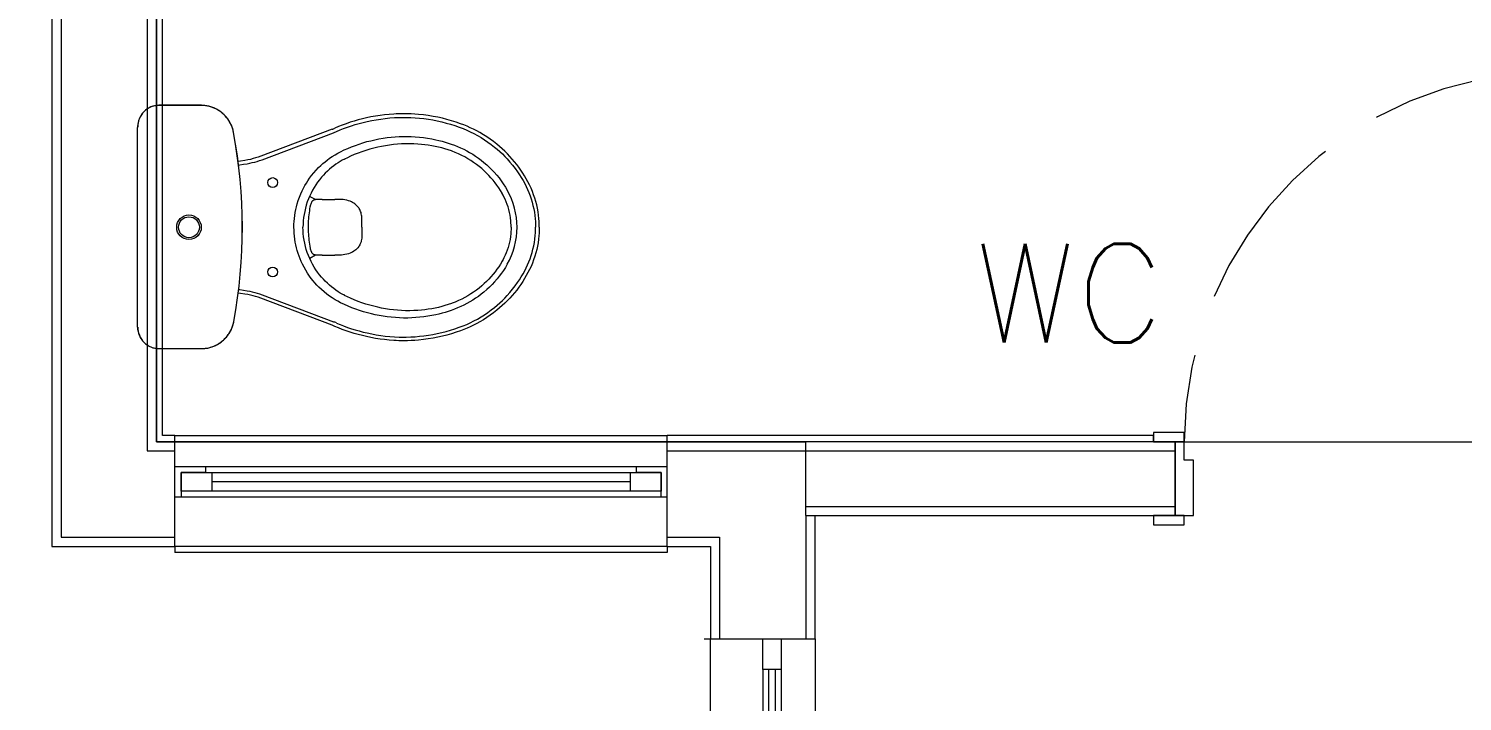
# Model space of a CAD drawing. Header units: millimetres. Extents: x 188.6 to 263.2, y 40.1 to 120.1.
# Drawn here: x 206.436 to 208.765, y 43.16 to 44.252 of the extents above; entities that cross this region are included whole.
import ezdxf

# ---------------------------------------------------------------- set-up
doc = ezdxf.new("R2010")
doc.units = ezdxf.units.MM
doc.set_wipeout_variables(frame=1)
for name, pattern in [('HIDDEN', [0.375, 0.25, -0.125]), ('Linha Tracejada 3_1', [400, 300, -100]), ('Wipeout_Contour', [1000, 0, -1000])]:
    doc.linetypes.add(name, pattern=pattern)
for name, color, linetype in [('ARQ', 8, 'Continuous'), ('ARQ-BASE', 8, 'Continuous'), ('Janelas ARCHICAD', 7, 'Continuous'), ('Portas ARCHICAD', 7, 'Continuous')]:
    doc.layers.add(name, color=color, linetype=linetype)
doc.styles.add('60-75', font='romans.shx', dxfattribs={"height": 0.12})

# ---------------------------------------------------------------- blocks, each defined once
blk = doc.blocks.new('Vão de Janela Simples_5')
at = {"layer": 'Janelas ARCHICAD', "color": 8, "linetype": 'Continuous', "lineweight": 0}
for p, q in [((-400, 0), (-400, 10)), ((-400, 10), (400, 10)), ((-400, 0), (400, 0)), ((400, 0), (400, 10))]:
    blk.add_line(p, q, dxfattribs=at)
blk = doc.blocks.new('Vão de Porta Simples_7')
at = {"layer": 'Portas ARCHICAD', "color": 8, "linetype": 'Continuous', "lineweight": 0}
blk.add_line((-900, 10), (-900, 0), dxfattribs=at)
blk = doc.blocks.new('Porta de Correr 21_5')
at = {"color": 254, "linetype": 'Wipeout_Contour', "lineweight": 0, "ltscale": 10976.212796}
blk.add_wipeout([(900, 50), (-900, 50), (-900, -35), (-850, -35), (-25, -35), (25, -35), (25, -65), (-25, -65), (-850, -65), (-900, -65), (-900, -120), (900, -120), (900, -30), (850, -30), (25, -30), (-25, -30), (-25, 0), (25, 0), (850, 0), (900, 0)], dxfattribs=at).dxf.layer = 'Portas ARCHICAD'
at = {"layer": 'Portas ARCHICAD', "color": 8, "linetype": 'Continuous', "lineweight": 0}
for p, q in [((900, 50), (-900, 50)), ((-900, 50), (-900, 35)), ((900, 35), (900, 50)), ((-900, 35), (-900, -105)), ((900, -105), (900, 35)), ((900, -30), (900, 0)), ((-900, -35), (-900, -65)), ((-900, -105), (-900, -120)), ((900, -120), (900, -105)), ((-900, -120), (900, -120))]:
    blk.add_line(p, q, dxfattribs=at)
at = {"color": 254, "linetype": 'Wipeout_Contour', "lineweight": 0, "ltscale": 1752.213372}
blk.add_wipeout([(25, 0), (25, -10), (850, -10), (850, 0)], dxfattribs=at).dxf.layer = 'Portas ARCHICAD'
at = {"color": 254, "linetype": 'Wipeout_Contour', "lineweight": 0, "ltscale": 1795.560345}
blk.add_wipeout([(-850, -35), (-850, -45), (-25, -45), (-25, -35)], dxfattribs=at).dxf.layer = 'Portas ARCHICAD'
at = {"layer": 'Portas ARCHICAD', "color": 8, "linetype": 'Continuous', "lineweight": 0}
blk.add_line((-25, 0), (-25, -30), dxfattribs=at)
at = {"color": 254, "linetype": 'Wipeout_Contour', "lineweight": 0, "ltscale": 1772.575676}
blk.add_wipeout([(25, -30), (850, -30), (850, -20), (25, -20)], dxfattribs=at).dxf.layer = 'Portas ARCHICAD'
at = {"color": 254, "linetype": 'Wipeout_Contour', "lineweight": 0, "ltscale": 1833.440941}
blk.add_wipeout([(-850, -65), (-25, -65), (-25, -55), (-850, -55)], dxfattribs=at).dxf.layer = 'Portas ARCHICAD'
at = {"layer": 'Portas ARCHICAD', "color": 8, "linetype": 'Continuous', "lineweight": 0}
blk.add_line((25, -65), (25, -35), dxfattribs=at)
at = {"color": 254, "linetype": 'Wipeout_Contour', "lineweight": 0, "ltscale": 1759.799264}
blk.add_wipeout([(25, -10), (25, -20), (850, -20), (850, -10)], dxfattribs=at).dxf.layer = 'Portas ARCHICAD'
at = {"color": 254, "linetype": 'Wipeout_Contour', "lineweight": 0, "ltscale": 1813.995774}
blk.add_wipeout([(-850, -45), (-850, -55), (-25, -55), (-25, -45)], dxfattribs=at).dxf.layer = 'Portas ARCHICAD'
at = {"layer": 'Portas ARCHICAD', "color": 8, "linetype": 'Continuous', "lineweight": 0}
for p, q in [((25, 0), (-25, 0)), ((25, 0), (850, 0)), ((25, -30), (25, 0)), ((850, 0), (850, -30)), ((900, 0), (850, 0)), ((850, -10), (25, -10)), ((25, -20), (850, -20)), ((-850, -35), (-900, -35)), ((-850, -35), (-25, -35)), ((-850, -65), (-850, -35)), ((-25, -45), (-850, -45)), ((-637.5, -34.9), (-298.1, -34.9)), ((-237.5, -34.9), (-298.1, -34.9)), ((-25, -30), (25, -30)), ((-25, -35), (-25, -65)), ((25, -35), (-25, -35)), ((25, -30), (850, -30)), ((850, -30), (900, -30)), ((-900, -65), (-850, -65)), ((-850, -55), (-25, -55)), ((-850, -65), (-25, -65)), ((-637.5, -65.1), (-298.1, -65.1)), ((-237.5, -65.1), (-298.1, -65.1)), ((-25, -65), (25, -65))]:
    blk.add_line(p, q, dxfattribs=at)
blk = doc.blocks.new('Janela 21_3')
at = {"layer": 'Janelas ARCHICAD', "color": 8, "linetype": 'Continuous', "lineweight": 0}
for p, q in [((-400, 80), (400, 80)), ((-400, 80), (-400, 65)), ((400, 80), (400, 65)), ((-400, 65), (-400, 0)), ((400, 65), (400, 0)), ((-400, 0), (-390, 0)), ((-400, 0), (-400, -50)), ((-400, 0), (-400, -50)), ((-390, 0), (-390, -40)), ((-390, 0), (390, 0)), ((390, -40), (390, 0)), ((390, 0), (400, 0)), ((400, 0), (400, -50)), ((400, 0), (400, -50)), ((-390, -10), (-340, -10)), ((-390, -40), (-390, -10)), ((-340, -10), (340, -10)), ((-340, -10), (-340, -40)), ((-340, -10), (340, -10)), ((340, -40), (340, -10)), ((340, -10), (390, -10)), ((390, -10), (390, -40)), ((-390, -40), (-350, -40)), ((-340, -40), (-390, -40)), ((-350, -40), (-350, -50)), ((-340, -25), (340, -25)), ((340, -40), (-340, -40)), ((390, -40), (340, -40)), ((350, -50), (350, -40)), ((350, -40), (390, -40)), ((-350, -50), (-400, -50)), ((-400, -50), (-400, -75)), ((350, -50), (-350, -50)), ((400, -50), (350, -50)), ((400, -50), (400, -75)), ((-400, -75), (-400, -90)), ((-400, -90), (400, -90)), ((400, -75), (400, -90))]:
    blk.add_line(p, q, dxfattribs=at)
blk = doc.blocks.new('Vão de Porta Simples_20')
at = {"layer": 'Portas ARCHICAD', "color": 7, "linetype": 'Continuous', "lineweight": 0}
for p, q in [((-350, 0), (-350, -10)), ((350, 0), (350, -10))]:
    blk.add_line(p, q, dxfattribs=at)
blk = doc.blocks.new('Porta 21_4')
at = {"layer": 'Portas ARCHICAD', "color": 8, "linetype": 'Continuous', "lineweight": 0}
for p, q in [((270, 0), (270, 600)), ((270, 600), (300, 600)), ((300, 600), (300, 0)), ((-300, 15), (-350, 15)), ((-350, 15), (-350, 0)), ((-350, 0), (-300, 0)), ((-315, 0), (-350, 0)), ((-315, 0), (-350, 0)), ((-315, 0), (315, 0)), ((-300, 0), (-315, 0)), ((-315, 0), (-315, -120)), ((-315, -15), (-315, 0)), ((-315, -15), (-315, 0)), ((-300, 0), (-300, 15)), ((-300, -30), (-300, 0)), ((300, 0), (270, 0)), ((350, 15), (300, 15)), ((300, 15), (300, 0)), ((300, 0), (350, 0)), ((315, 0), (300, 0)), ((300, 0), (300, -30)), ((315, -120), (315, 0)), ((315, -15), (315, 0)), ((315, -15), (315, 0)), ((315, 0), (350, 0)), ((315, 0), (350, 0)), ((350, 0), (350, 15)), ((-315, -105), (-315, -15)), ((-315, -105), (-315, -15)), ((315, -105), (315, -15)), ((315, -105), (315, -15)), ((-285, -30), (-300, -30)), ((-285, -120), (-285, -30)), ((300, -30), (285, -30)), ((285, -30), (285, -120)), ((-315, -120), (-315, -105)), ((-315, -120), (-315, -105)), ((315, -120), (315, -105)), ((315, -120), (315, -105)), ((-300, -120), (-350, -120)), ((-350, -120), (-350, -135)), ((-315, -120), (-350, -120)), ((-315, -120), (-350, -120)), ((-350, -135), (-300, -135)), ((-315, -120), (-285, -120)), ((-300, -135), (-300, -120)), ((285, -120), (315, -120)), ((350, -120), (300, -120)), ((300, -120), (300, -135)), ((300, -135), (350, -135)), ((315, -120), (350, -120)), ((315, -120), (350, -120)), ((350, -135), (350, -120))]:
    blk.add_line(p, q, dxfattribs=at)
at = {"layer": 'Portas ARCHICAD', "color": 8, "linetype": 'Linha Tracejada 3_1', "lineweight": 0}
blk.add_arc((300, 0), 600, 90, 180, dxfattribs=at)
blk = doc.blocks.new('arq-3pav')
at = {"layer": 'ARQ', "color": 8, "linetype": 'Continuous', "lineweight": 0}
for p, q in [((1.7077, 3.8711), (1.7077, 3.8712)), ((1.6046, 3.5109), (1.6046, 3.835)), ((1.6049, 3.8363), (1.6049, 3.8363)), ((1.7606, 3.8271), (1.7606, 3.8272)), ((1.9208, 3.8323), (1.8048, 3.7884)), ((1.8069, 3.7828), (1.9229, 3.8267)), ((2.116, 3.7966), (2.1157, 3.7967)), ((1.941, 3.7838), (1.9407, 3.7837)), ((1.9408, 3.7835), (1.9412, 3.7836)), ((2.1157, 3.7965), (2.116, 3.7964)), ((2.1967, 3.7284), (2.1969, 3.728)), ((2.197, 3.7281), (2.1968, 3.7285)), ((1.8938, 3.7184), (1.8841, 3.7229)), ((1.9012, 3.7184), (1.8938, 3.7184)), ((1.9014, 3.7184), (1.9012, 3.7184)), ((1.9013, 3.7185), (1.9014, 3.7184)), ((1.9048, 3.7184), (1.9014, 3.7184)), ((1.9048, 3.7184), (1.9254, 3.7184)), ((1.9329, 3.7184), (1.9254, 3.7184)), ((1.9689, 3.6732), (1.9689, 3.6888)), ((1.8737, 3.6732), (1.8734, 3.6732)), ((1.9689, 3.6732), (1.9689, 3.6577)), ((2.2116, 3.6732), (2.2114, 3.6732)), ((2.2116, 3.6732), (2.2116, 3.6732)), ((1.8938, 3.628), (1.8844, 3.6227)), ((1.9012, 3.628), (1.8938, 3.628)), ((1.9014, 3.628), (1.9012, 3.628)), ((1.9013, 3.628), (1.9014, 3.628)), ((1.9048, 3.628), (1.9014, 3.628)), ((1.9048, 3.628), (1.9254, 3.628)), ((1.9329, 3.628), (1.9254, 3.628)), ((2.1969, 3.6184), (2.1966, 3.618)), ((2.197, 3.6183), (2.1968, 3.6179)), ((1.9208, 3.5142), (1.8048, 3.558)), ((1.8069, 3.5636), (1.9229, 3.5198)), ((1.941, 3.5626), (1.9407, 3.5628)), ((1.9412, 3.5628), (1.9408, 3.563)), ((2.116, 3.55), (2.1157, 3.5499)), ((2.116, 3.5499), (2.1157, 3.5498)), ((1.7611, 3.5203), (1.7611, 3.5203)), ((1.6046, 3.5109), (1.6049, 3.5109)), ((1.6049, 3.511), (1.6049, 3.511)), ((1.9247, 3.5119), (1.9247, 3.5119)), ((1.7082, 3.4761), (1.7082, 3.4761)), ((1.6653, 3.2349), (1.6653, 3.2849)), ((2.4653, 3.2349), (2.4653, 3.2849))]:
    blk.add_line(p, q, dxfattribs=at)
at = {"layer": 'ARQ', "color": 8, "linetype": 'Continuous', "lineweight": 0, "flags": 128}
for points in [[(1.7606, 3.8272), (1.7606, 3.8274), (1.7602, 3.829), (1.7598, 3.8307), (1.7594, 3.8324), (1.7589, 3.834), (1.7583, 3.8356), (1.7577, 3.8372), (1.7571, 3.8388), (1.7564, 3.8404), (1.7556, 3.8419), (1.7548, 3.8434), (1.7539, 3.8449), (1.7531, 3.8464), (1.7521, 3.8478), (1.7511, 3.8492), (1.7501, 3.8505), (1.749, 3.8518), (1.7479, 3.8531), (1.7468, 3.8544), (1.7456, 3.8556), (1.7443, 3.8568), (1.7431, 3.8579), (1.7418, 3.859), (1.7404, 3.8601), (1.7391, 3.8611), (1.7377, 3.8621), (1.7362, 3.863), (1.7348, 3.8639), (1.7333, 3.8647), (1.7318, 3.8655), (1.7302, 3.8662), (1.7287, 3.8669), (1.7271, 3.8676), (1.7255, 3.8682), (1.7239, 3.8687), (1.7222, 3.8692), (1.7206, 3.8696), (1.7189, 3.87), (1.7172, 3.8703), (1.7155, 3.8706), (1.7139, 3.8708), (1.7122, 3.871), (1.7104, 3.8711), (1.7087, 3.8712), (1.7077, 3.8712)], [(1.7606, 3.8271), (1.76, 3.8301), (1.7592, 3.833), (1.7582, 3.8359), (1.7571, 3.8387), (1.7558, 3.8415), (1.7544, 3.8441), (1.7528, 3.8467), (1.7511, 3.8492), (1.7492, 3.8516), (1.7472, 3.8539), (1.7451, 3.856), (1.7429, 3.8581), (1.7405, 3.86), (1.7381, 3.8618), (1.7355, 3.8634), (1.7329, 3.8649), (1.7302, 3.8662), (1.7274, 3.8674), (1.7246, 3.8684), (1.7217, 3.8693), (1.7188, 3.87), (1.7158, 3.8705), (1.7128, 3.8709), (1.7098, 3.8711), (1.7077, 3.8711)], [(1.9766, 3.8507), (1.9699, 3.8491), (1.9633, 3.8474), (1.9567, 3.8456), (1.9502, 3.8436), (1.9437, 3.8414), (1.9372, 3.8391), (1.9313, 3.8367), (1.9254, 3.8342)], [(1.9278, 3.8287), (1.9336, 3.8312), (1.9394, 3.8335), (1.9456, 3.8358), (1.952, 3.8379), (1.9584, 3.8398), (1.9649, 3.8417), (1.9714, 3.8433), (1.9779, 3.8449)], [(2.0374, 3.8576), (2.0332, 3.8575), (2.0291, 3.8575), (2.0249, 3.8573), (2.0208, 3.8571), (2.0134, 3.8565), (2.006, 3.8558), (1.9986, 3.8548), (1.9912, 3.8537), (1.9839, 3.8523), (1.9766, 3.8507)], [(1.9779, 3.8449), (1.9852, 3.8465), (1.9925, 3.8478), (1.9998, 3.849), (2.0072, 3.8499), (2.0147, 3.8507), (2.0222, 3.8512), (2.0298, 3.8515), (2.0373, 3.8516)], [(2.0373, 3.8516), (2.0412, 3.8516), (2.0484, 3.8514), (2.0557, 3.851), (2.0629, 3.8504), (2.07, 3.8496), (2.0772, 3.8486), (2.0843, 3.8474), (2.0916, 3.8459), (2.0989, 3.8443), (2.1061, 3.8425), (2.1132, 3.8404), (2.1203, 3.8382), (2.1273, 3.8357), (2.1334, 3.8334), (2.1394, 3.8309), (2.1453, 3.8282), (2.1512, 3.8253), (2.1569, 3.8222), (2.1627, 3.8189), (2.1684, 3.8153), (2.1739, 3.8115), (2.1793, 3.8076), (2.1846, 3.8034), (2.1889, 3.7998), (2.1932, 3.7961), (2.1973, 3.7922), (2.2013, 3.7882), (2.2052, 3.7841), (2.2097, 3.779), (2.214, 3.7739), (2.2181, 3.7685), (2.2221, 3.763), (2.2252, 3.7585), (2.2281, 3.7538), (2.231, 3.7491), (2.2336, 3.7443), (2.2361, 3.7394), (2.2384, 3.7345), (2.2405, 3.7295), (2.2424, 3.7244), (2.2442, 3.7193), (2.2457, 3.7142), (2.2471, 3.7088), (2.2483, 3.7033), (2.2494, 3.6978), (2.2502, 3.6923), (2.2508, 3.6868), (2.2511, 3.6823), (2.2513, 3.6777), (2.2514, 3.6732)], [(2.2573, 3.6732), (2.2573, 3.6779), (2.257, 3.6826), (2.2567, 3.6873), (2.2561, 3.6929), (2.2553, 3.6984), (2.2543, 3.704), (2.2531, 3.7094), (2.2517, 3.7149), (2.25, 3.7204), (2.2482, 3.7259), (2.2461, 3.7314), (2.2439, 3.7367), (2.2415, 3.742), (2.2389, 3.7469), (2.2362, 3.7518), (2.2334, 3.7566), (2.2304, 3.7613), (2.2273, 3.7659), (2.224, 3.7706), (2.2206, 3.7751), (2.2171, 3.7795), (2.2134, 3.7839), (2.2096, 3.7881), (2.2056, 3.7923), (2.2014, 3.7965), (2.1972, 3.8004), (2.1928, 3.8043), (2.1883, 3.8081), (2.1831, 3.8122), (2.1777, 3.8162), (2.1721, 3.8199), (2.1665, 3.8235), (2.1607, 3.8269), (2.1556, 3.8297), (2.1505, 3.8323), (2.1453, 3.8348), (2.1401, 3.8371), (2.1347, 3.8393), (2.1294, 3.8413), (2.1221, 3.8439), (2.1148, 3.8462), (2.1073, 3.8483), (2.0999, 3.8502), (2.0924, 3.8519), (2.0848, 3.8533), (2.077, 3.8546), (2.0691, 3.8557), (2.0613, 3.8565), (2.0553, 3.857), (2.0493, 3.8573), (2.0433, 3.8575), (2.0374, 3.8576)], [(1.9346, 3.7958), (1.9405, 3.7987), (1.9464, 3.8013), (1.9524, 3.8038), (1.9585, 3.8062), (1.9646, 3.8083), (1.9708, 3.8103), (1.9773, 3.8122), (1.9838, 3.8138), (1.9903, 3.8153), (1.9969, 3.8167), (2.0035, 3.8178), (2.0101, 3.8187), (2.0166, 3.8195), (2.0231, 3.82), (2.0296, 3.8204), (2.0361, 3.8206), (2.0427, 3.8206), (2.0492, 3.8204), (2.0559, 3.8201), (2.0626, 3.8195), (2.0693, 3.8188), (2.0759, 3.8178), (2.0825, 3.8167), (2.0891, 3.8153), (2.0942, 3.8141), (2.0993, 3.8128), (2.1044, 3.8114), (2.1094, 3.8099), (2.1144, 3.8082), (2.1194, 3.8064)], [(2.1157, 3.7967), (2.1146, 3.7971), (2.1094, 3.7988), (2.1041, 3.8005), (2.0988, 3.802), (2.0934, 3.8033), (2.0881, 3.8045), (2.0825, 3.8056), (2.077, 3.8065), (2.0714, 3.8072), (2.0658, 3.8078), (2.0601, 3.8083), (2.0535, 3.8086), (2.0468, 3.8088), (2.0401, 3.8087), (2.0334, 3.8085), (2.0268, 3.808), (2.0203, 3.8074), (2.0139, 3.8066), (2.0075, 3.8056), (2.0011, 3.8045), (1.9948, 3.8031), (1.9885, 3.8016), (1.982, 3.7999), (1.9756, 3.798), (1.9693, 3.7959), (1.963, 3.7936), (1.9568, 3.7911), (1.9507, 3.7885), (1.9458, 3.7862), (1.941, 3.7838)], [(2.1157, 3.7967), (2.1157, 3.7965), (2.1157, 3.7965)], [(2.1194, 3.8064), (2.1245, 3.8044), (2.1295, 3.8022), (2.1345, 3.7999), (2.1394, 3.7974), (2.1442, 3.7947), (2.1491, 3.7918), (2.1539, 3.7887), (2.1585, 3.7854), (2.1631, 3.782), (2.1675, 3.7785), (2.1719, 3.7747), (2.1761, 3.7707), (2.1803, 3.7666), (2.1842, 3.7624), (2.1881, 3.758), (2.1919, 3.7533), (2.1955, 3.7485), (2.1989, 3.7436), (2.2022, 3.7385), (2.2052, 3.7334)], [(1.8048, 3.7884), (1.8007, 3.787), (1.7965, 3.7857), (1.7923, 3.7846), (1.788, 3.7835), (1.7836, 3.7826), (1.7792, 3.7818), (1.772, 3.7807), (1.768, 3.78)], [(1.7687, 3.7741), (1.7707, 3.7744), (1.7768, 3.7754), (1.7829, 3.7764), (1.7869, 3.7772), (1.791, 3.7781), (1.795, 3.7791), (1.799, 3.7802), (1.803, 3.7814), (1.8069, 3.7828)], [(1.8588, 3.6732), (1.8588, 3.678), (1.8591, 3.6827), (1.8595, 3.6875), (1.8601, 3.6922), (1.8608, 3.697), (1.8618, 3.7018), (1.8629, 3.7065), (1.8641, 3.7112), (1.8658, 3.7166), (1.8677, 3.722), (1.8699, 3.7273), (1.8722, 3.7325), (1.8743, 3.7367), (1.8766, 3.7408), (1.879, 3.7448), (1.8815, 3.7488), (1.8841, 3.7527), (1.8875, 3.7572), (1.8911, 3.7617), (1.8949, 3.7659), (1.8988, 3.7701), (1.9022, 3.7733), (1.9057, 3.7765), (1.9093, 3.7795), (1.9129, 3.7824), (1.9167, 3.7852), (1.921, 3.7881), (1.9255, 3.7908), (1.93, 3.7934), (1.9346, 3.7958)], [(1.9407, 3.7837), (1.9373, 3.7819), (1.934, 3.78), (1.9308, 3.778), (1.927, 3.7755), (1.9234, 3.7729), (1.9198, 3.7702), (1.9164, 3.7673), (1.913, 3.7642), (1.9097, 3.761), (1.9065, 3.7577), (1.9034, 3.7543), (1.9002, 3.7504), (1.8971, 3.7463), (1.8942, 3.7421), (1.8915, 3.7379), (1.8889, 3.7334), (1.8865, 3.7288), (1.8843, 3.7241), (1.8823, 3.7194), (1.8804, 3.7144), (1.8788, 3.7093), (1.8774, 3.7042), (1.8762, 3.699), (1.8752, 3.6939), (1.8744, 3.6888), (1.8739, 3.6836), (1.8736, 3.6784), (1.8734, 3.6732)], [(1.9408, 3.7835), (1.9408, 3.7835), (1.9407, 3.7836), (1.9407, 3.7837)], [(1.941, 3.7838), (1.9411, 3.7837), (1.9411, 3.7837), (1.9411, 3.7836)], [(2.1968, 3.7285), (2.1941, 3.7329), (2.1914, 3.7372), (2.1884, 3.7415), (2.1854, 3.7456), (2.1822, 3.7496), (2.1788, 3.7536), (2.1752, 3.7575), (2.1716, 3.7612), (2.1678, 3.7649), (2.1638, 3.7684), (2.1596, 3.7719), (2.1552, 3.7753), (2.1507, 3.7785), (2.1462, 3.7816), (2.1415, 3.7845), (2.1365, 3.7873), (2.1314, 3.7899), (2.1262, 3.7924), (2.1209, 3.7946), (2.116, 3.7966)], [(2.116, 3.7966), (2.116, 3.7965), (2.116, 3.7964), (2.116, 3.7964)], [(2.1968, 3.7285), (2.1967, 3.7285), (2.1967, 3.7285), (2.1966, 3.7285)], [(2.197, 3.7281), (2.1969, 3.728)], [(2.2116, 3.6732), (2.2115, 3.6767), (2.2113, 3.6803), (2.2111, 3.6838), (2.2105, 3.6884), (2.2098, 3.6929), (2.2089, 3.6974), (2.2078, 3.7019), (2.2066, 3.7062), (2.2052, 3.7104), (2.2036, 3.7146), (2.2018, 3.7187), (2.1999, 3.7227), (2.1985, 3.7254), (2.197, 3.7281)], [(1.8823, 3.6732), (1.8823, 3.6745), (1.8824, 3.6775), (1.8825, 3.6807), (1.8826, 3.6838), (1.8829, 3.687), (1.8831, 3.6901), (1.8835, 3.6933), (1.8838, 3.6965), (1.8843, 3.6998), (1.8848, 3.703), (1.8853, 3.7063), (1.8856, 3.7079)], [(1.8856, 3.7079), (1.8857, 3.7083), (1.8858, 3.709), (1.886, 3.7097), (1.8862, 3.7104), (1.8865, 3.7111), (1.8867, 3.7118), (1.887, 3.7125), (1.8873, 3.7131), (1.8876, 3.7137), (1.8879, 3.7143), (1.8882, 3.7149), (1.8886, 3.7154), (1.8889, 3.7159)], [(1.8889, 3.7159), (1.889, 3.716), (1.8893, 3.7164), (1.8897, 3.7167), (1.8901, 3.717), (1.8906, 3.7173), (1.8911, 3.7176), (1.8917, 3.7178), (1.8924, 3.7181), (1.8931, 3.7183), (1.8938, 3.7184), (1.8938, 3.7184)], [(1.9013, 3.7185), (1.9012, 3.7184)], [(1.9639, 3.7048), (1.9626, 3.7065), (1.9611, 3.7082), (1.9595, 3.7096), (1.9578, 3.711), (1.956, 3.7123), (1.954, 3.7134), (1.9521, 3.7144), (1.9501, 3.7153), (1.9474, 3.7163), (1.9446, 3.7171), (1.9416, 3.7177), (1.9388, 3.7181), (1.9359, 3.7183), (1.9329, 3.7184)], [(1.9689, 3.6888), (1.9688, 3.691), (1.9686, 3.6931), (1.9682, 3.6952), (1.9677, 3.6972), (1.9671, 3.6988), (1.9664, 3.7004), (1.9657, 3.7019), (1.9648, 3.7034), (1.9639, 3.7048)], [(1.9346, 3.5506), (1.93, 3.553), (1.9255, 3.5556), (1.921, 3.5584), (1.9167, 3.5613), (1.9121, 3.5647), (1.9077, 3.5682), (1.9034, 3.572), (1.8993, 3.5759), (1.896, 3.5793), (1.8929, 3.5827), (1.8898, 3.5863), (1.8869, 3.59), (1.8841, 3.5938), (1.8809, 3.5985), (1.8779, 3.6033), (1.8751, 3.6083), (1.8725, 3.6134), (1.8706, 3.6176), (1.8687, 3.6219), (1.867, 3.6263), (1.8655, 3.6307), (1.8641, 3.6352), (1.8629, 3.6398), (1.8618, 3.6445), (1.8609, 3.6491), (1.8601, 3.6538), (1.8595, 3.6587), (1.8591, 3.6635), (1.8589, 3.6684), (1.8588, 3.6732)], [(1.9407, 3.5628), (1.9373, 3.5646), (1.934, 3.5664), (1.9308, 3.5684), (1.927, 3.5709), (1.9234, 3.5735), (1.9198, 3.5763), (1.9164, 3.5792), (1.913, 3.5822), (1.9097, 3.5854), (1.9065, 3.5887), (1.9034, 3.5921), (1.9002, 3.5961), (1.8971, 3.6001), (1.8942, 3.6043), (1.8915, 3.6086), (1.8889, 3.6131), (1.8865, 3.6176), (1.8843, 3.6223), (1.8823, 3.6271), (1.8804, 3.632), (1.8788, 3.6371), (1.8774, 3.6422), (1.8762, 3.6474), (1.8752, 3.6525), (1.8744, 3.6576), (1.8739, 3.6628), (1.8736, 3.668), (1.8734, 3.6732)], [(1.8856, 3.6385), (1.8855, 3.6389), (1.8849, 3.6423), (1.8844, 3.6456), (1.884, 3.6488), (1.8836, 3.6521), (1.8832, 3.6554), (1.8829, 3.6586), (1.8827, 3.6618), (1.8825, 3.665), (1.8824, 3.6681), (1.8823, 3.6712), (1.8823, 3.6732)], [(1.9689, 3.6577), (1.9688, 3.6555), (1.9686, 3.6533), (1.9682, 3.6513), (1.9677, 3.6493), (1.9671, 3.6476), (1.9664, 3.6461), (1.9657, 3.6445), (1.9648, 3.6431), (1.9639, 3.6417)], [(2.0373, 3.4948), (2.0412, 3.4949), (2.0484, 3.4951), (2.0557, 3.4955), (2.0629, 3.4961), (2.07, 3.4969), (2.0772, 3.4979), (2.0843, 3.4991), (2.0916, 3.5005), (2.0989, 3.5021), (2.1061, 3.504), (2.1132, 3.506), (2.1203, 3.5082), (2.1273, 3.5107), (2.1334, 3.513), (2.1394, 3.5155), (2.1453, 3.5182), (2.1512, 3.5211), (2.1569, 3.5242), (2.1627, 3.5276), (2.1684, 3.5311), (2.1739, 3.5349), (2.1793, 3.5389), (2.1846, 3.543), (2.1889, 3.5466), (2.1932, 3.5504), (2.1973, 3.5543), (2.2013, 3.5583), (2.2052, 3.5624), (2.2097, 3.5674), (2.214, 3.5726), (2.2181, 3.5779), (2.2221, 3.5834), (2.2252, 3.588), (2.2281, 3.5926), (2.231, 3.5973), (2.2336, 3.6022), (2.2361, 3.6071), (2.2384, 3.612), (2.2405, 3.6169), (2.2424, 3.622), (2.2442, 3.6271), (2.2457, 3.6323), (2.2471, 3.6377), (2.2483, 3.6431), (2.2494, 3.6486), (2.2502, 3.6541), (2.2508, 3.6597), (2.2511, 3.6642), (2.2513, 3.6687), (2.2514, 3.6732)], [(2.2573, 3.6732), (2.2573, 3.6685), (2.257, 3.6638), (2.2567, 3.6591), (2.2561, 3.6536), (2.2553, 3.648), (2.2543, 3.6425), (2.2531, 3.637), (2.2517, 3.6316), (2.25, 3.626), (2.2482, 3.6205), (2.2461, 3.6151), (2.2439, 3.6097), (2.2415, 3.6045), (2.2389, 3.5995), (2.2362, 3.5946), (2.2334, 3.5898), (2.2304, 3.5851), (2.2273, 3.5805), (2.224, 3.5759), (2.2206, 3.5713), (2.2171, 3.5669), (2.2134, 3.5626), (2.2096, 3.5583), (2.2056, 3.5541), (2.2014, 3.55), (2.1972, 3.546), (2.1928, 3.5421), (2.1883, 3.5384), (2.1831, 3.5342), (2.1777, 3.5303), (2.1721, 3.5265), (2.1665, 3.5229), (2.1607, 3.5195), (2.1556, 3.5167), (2.1505, 3.5141), (2.1453, 3.5117), (2.1401, 3.5093), (2.1347, 3.5071), (2.1294, 3.5051), (2.1221, 3.5026), (2.1148, 3.5002), (2.1073, 3.4981), (2.0999, 3.4962), (2.0924, 3.4946), (2.0848, 3.4931), (2.077, 3.4918), (2.0691, 3.4908), (2.0613, 3.4899), (2.0553, 3.4895), (2.0493, 3.4892), (2.0433, 3.489), (2.0374, 3.4889)], [(2.2116, 3.6732), (2.2115, 3.6697), (2.2113, 3.6662), (2.2111, 3.6627), (2.2105, 3.6581), (2.2098, 3.6535), (2.2089, 3.649), (2.2078, 3.6446), (2.2066, 3.6403), (2.2052, 3.6361), (2.2036, 3.6319), (2.2018, 3.6278), (2.1999, 3.6238), (2.1985, 3.621), (2.197, 3.6183)], [(1.8889, 3.6305), (1.8887, 3.6308), (1.8884, 3.6313), (1.888, 3.6319), (1.8877, 3.6325), (1.8874, 3.6331), (1.8871, 3.6338), (1.8868, 3.6345), (1.8865, 3.6351), (1.8863, 3.6358), (1.8861, 3.6366), (1.8859, 3.6373), (1.8857, 3.638), (1.8856, 3.6385)], [(1.9639, 3.6417), (1.9626, 3.6399), (1.9611, 3.6383), (1.9595, 3.6368), (1.9578, 3.6354), (1.956, 3.6342), (1.954, 3.633), (1.9521, 3.632), (1.9501, 3.6311), (1.9474, 3.6302), (1.9446, 3.6294), (1.9416, 3.6288), (1.9388, 3.6283), (1.9359, 3.6281), (1.9329, 3.628)], [(1.8938, 3.628), (1.8931, 3.6282), (1.8923, 3.6284), (1.8916, 3.6286), (1.891, 3.6289), (1.8905, 3.6292), (1.89, 3.6295), (1.8896, 3.6298), (1.8892, 3.6302), (1.8889, 3.6305), (1.8889, 3.6305)], [(1.9013, 3.628), (1.9012, 3.628)], [(2.1968, 3.6179), (2.1941, 3.6135), (2.1914, 3.6092), (2.1884, 3.605), (2.1854, 3.6009), (2.1822, 3.5969), (2.1788, 3.5929), (2.1752, 3.589), (2.1716, 3.5852), (2.1678, 3.5816), (2.1638, 3.5781), (2.1596, 3.5745), (2.1552, 3.5711), (2.1507, 3.5679), (2.1462, 3.5649), (2.1415, 3.562), (2.1365, 3.5591), (2.1314, 3.5565), (2.1262, 3.554), (2.1209, 3.5518), (2.116, 3.5499)], [(2.2052, 3.613), (2.2023, 3.6081), (2.1991, 3.6032), (2.1958, 3.5984), (2.1923, 3.5937), (2.1887, 3.5892), (2.1848, 3.5846), (2.1807, 3.5802), (2.1764, 3.576), (2.172, 3.5719), (2.1675, 3.568), (2.163, 3.5644), (2.1585, 3.561), (2.1539, 3.5578), (2.1493, 3.5548), (2.1446, 3.552), (2.1398, 3.5493), (2.1348, 3.5467), (2.1297, 3.5443), (2.1246, 3.5421), (2.1194, 3.54)], [(2.1968, 3.6179), (2.1967, 3.6179), (2.1967, 3.618), (2.1966, 3.618)], [(2.197, 3.6183), (2.1969, 3.6184)], [(1.8048, 3.558), (1.8007, 3.5595), (1.7965, 3.5608), (1.7923, 3.5619), (1.788, 3.5629), (1.7836, 3.5638), (1.7792, 3.5646), (1.772, 3.5658), (1.7682, 3.5664)], [(1.7689, 3.5723), (1.7707, 3.572), (1.7768, 3.5711), (1.7829, 3.57), (1.7869, 3.5692), (1.791, 3.5683), (1.795, 3.5673), (1.799, 3.5662), (1.803, 3.565), (1.8069, 3.5636)], [(2.1194, 3.54), (2.1144, 3.5382), (2.1094, 3.5366), (2.1044, 3.535), (2.0994, 3.5336), (2.0943, 3.5323), (2.0891, 3.5311), (2.0827, 3.5298), (2.0763, 3.5287), (2.0698, 3.5278), (2.0634, 3.527), (2.0569, 3.5264), (2.0503, 3.5261), (2.0436, 3.5258), (2.0369, 3.5258), (2.0302, 3.526), (2.0235, 3.5264), (2.0168, 3.527), (2.0101, 3.5277), (2.0037, 3.5286), (1.9972, 3.5297), (1.9908, 3.531), (1.9845, 3.5324), (1.9782, 3.534), (1.9719, 3.5358), (1.9655, 3.5378), (1.9592, 3.54), (1.9529, 3.5424), (1.9467, 3.545), (1.9406, 3.5477), (1.9346, 3.5506)], [(1.9408, 3.563), (1.9408, 3.563), (1.9408, 3.5629), (1.9407, 3.5629), (1.9407, 3.5628)], [(1.941, 3.5626), (1.9411, 3.5627), (1.9411, 3.5628), (1.9411, 3.5628)], [(2.1157, 3.5498), (2.1146, 3.5494), (2.1094, 3.5476), (2.1041, 3.546), (2.0988, 3.5445), (2.0934, 3.5431), (2.0881, 3.5419), (2.0825, 3.5409), (2.077, 3.54), (2.0714, 3.5392), (2.0658, 3.5386), (2.0601, 3.5382), (2.0535, 3.5378), (2.0468, 3.5377), (2.0401, 3.5377), (2.0334, 3.538), (2.0268, 3.5384), (2.0203, 3.539), (2.0139, 3.5398), (2.0075, 3.5408), (2.0011, 3.542), (1.9948, 3.5433), (1.9885, 3.5448), (1.982, 3.5465), (1.9756, 3.5484), (1.9693, 3.5505), (1.963, 3.5528), (1.9568, 3.5553), (1.9507, 3.5579), (1.9458, 3.5602), (1.941, 3.5626)], [(2.1157, 3.5498), (2.1157, 3.5499), (2.1157, 3.5499)], [(2.116, 3.5499), (2.116, 3.55), (2.116, 3.55), (2.116, 3.55)], [(1.7082, 3.4761), (1.7112, 3.4762), (1.7142, 3.4765), (1.7172, 3.4769), (1.7202, 3.4775), (1.7231, 3.4783), (1.726, 3.4792), (1.7288, 3.4803), (1.7316, 3.4815), (1.7343, 3.4829), (1.7369, 3.4844), (1.7394, 3.4861), (1.7418, 3.488), (1.7441, 3.4899), (1.7463, 3.492), (1.7484, 3.4942), (1.7503, 3.4965), (1.7521, 3.4989), (1.7538, 3.5014), (1.7553, 3.504), (1.7567, 3.5067), (1.7579, 3.5095), (1.759, 3.5123), (1.7599, 3.5152), (1.7606, 3.5181), (1.7611, 3.5203)], [(1.7082, 3.4761), (1.7084, 3.4761), (1.7101, 3.4762), (1.7118, 3.4763), (1.7135, 3.4764), (1.7152, 3.4766), (1.7169, 3.4768), (1.7186, 3.4771), (1.7202, 3.4775), (1.7219, 3.4779), (1.7235, 3.4784), (1.7252, 3.4789), (1.7268, 3.4795), (1.7284, 3.4801), (1.73, 3.4807), (1.7315, 3.4814), (1.733, 3.4822), (1.7345, 3.483), (1.736, 3.4839), (1.7375, 3.4848), (1.7389, 3.4857), (1.7403, 3.4867), (1.7416, 3.4878), (1.7429, 3.4888), (1.7442, 3.49), (1.7455, 3.4911), (1.7467, 3.4923), (1.7478, 3.4936), (1.749, 3.4948), (1.7501, 3.4961), (1.7511, 3.4975), (1.7521, 3.4989), (1.7531, 3.5003), (1.754, 3.5017), (1.7549, 3.5032), (1.7557, 3.5047), (1.7565, 3.5062), (1.7572, 3.5078), (1.7579, 3.5093), (1.7585, 3.5109), (1.7591, 3.5125), (1.7596, 3.5141), (1.7601, 3.5158), (1.7605, 3.5174), (1.7609, 3.5191), (1.7611, 3.5203)], [(1.9278, 3.5177), (1.9336, 3.5152), (1.9394, 3.5129), (1.9456, 3.5106), (1.952, 3.5085), (1.9584, 3.5066), (1.9649, 3.5048), (1.9714, 3.5031), (1.9779, 3.5015)], [(1.9766, 3.4957), (1.9699, 3.4973), (1.9633, 3.499), (1.9567, 3.5009), (1.9502, 3.5028), (1.9437, 3.505), (1.9372, 3.5073), (1.9313, 3.5097), (1.9254, 3.5122)], [(2.0374, 3.4889), (2.0332, 3.4889), (2.0291, 3.489), (2.0249, 3.4891), (2.0208, 3.4894), (2.0134, 3.4899), (2.006, 3.4907), (1.9986, 3.4916), (1.9912, 3.4928), (1.9839, 3.4941), (1.9766, 3.4957)], [(1.9779, 3.5015), (1.9852, 3.5), (1.9925, 3.4986), (1.9998, 3.4975), (2.0072, 3.4965), (2.0147, 3.4958), (2.0222, 3.4952), (2.0298, 3.4949), (2.0373, 3.4948)]]:
    blk.add_lwpolyline(points, dxfattribs=at)
at = {"layer": 'ARQ', "color": 8, "linetype": 'Continuous', "lineweight": 0}
for centre, radius in [((1.8242, 3.7458), 0.00801), ((1.6882, 3.6732), 0.02), ((1.6882, 3.6732), 0.017), ((1.8242, 3.6006), 0.00801)]:
    blk.add_circle(centre, radius, dxfattribs=at)
at = {"layer": 'ARQ', "color": 8, "linetype": 'HIDDEN', "lineweight": 0}
blk.add_arc((68.4531, 10.2148), 67.5565, 180.16516, 187.826918, dxfattribs=at)
at = {"layer": 'ARQ', "color": 8, "linetype": 'Continuous', "lineweight": 0}
for centre, radius, start, end in [((1.6297, 3.835), 0.0251, 168.2657, 180.0025), ((0.9255, 3.6724), 0.8494, 349.6825, 10.496), ((0.9255, 3.6724), 0.8493, 349.6825, 10.496), ((1.8913, 3.9087), 0.0819, 291.1155, 294.6051), ((1.8929, 3.906), 0.0848, 290.7201, 294.3482), ((2.0999, 3.6732), 0.1213, 359.9994, 29.7449), ((2.0999, 3.6732), 0.1213, 330.2551, 0.0007), ((1.8929, 3.4405), 0.0848, 65.6518, 69.2799), ((1.6297, 3.5109), 0.0252, 179.9985, 194.5028), ((1.6296, 3.5109), 0.025, 194.5132, 197.5567), ((1.8913, 3.4378), 0.0819, 65.3949, 68.8845)]:
    blk.add_arc(centre, radius, start, end, dxfattribs=at)
at = {"layer": 'ARQ', "color": 8, "linetype": 'Continuous', "lineweight": 0, "yscale": 0.001}
for name, p, xscale, rotation in [('Vão de Porta Simples_20', (3.6053, 3.3249), 0.001, 180.0000000000026), ('Vão de Janela Simples_5', (2.0653, 3.1549), 0.001, 180.0000000000024), ('Vão de Porta Simples_7', (2.5353, 2.1051), -0.001, 90.0000000116388)]:
    blk.add_blockref(name, p, dxfattribs=dict(at, xscale=xscale, rotation=rotation))
at = {"color": 8, "linetype": 'Wipeout_Contour', "lineweight": 0, "ltscale": 70660.437903}
blk.add_wipeout([(1.6353, 3.3249), (1.6203, 3.3099), (1.6653, 3.3099), (1.6653, 3.3249)], dxfattribs=at).dxf.layer = 'ARQ'
at = {"color": 8, "linetype": 'Wipeout_Contour', "lineweight": 0, "ltscale": 66799.540596}
blk.add_wipeout([(2.6903, 3.3099), (2.6903, 3.0051), (2.7053, 3.0051), (2.7053, 3.3249)], dxfattribs=at).dxf.layer = 'ARQ'
at = {"layer": 'ARQ', "color": 8, "linetype": 'Continuous', "lineweight": 0}
for p, q in [((1.6203, 3.3099), (1.6653, 3.3099)), ((1.6653, 3.3099), (1.6653, 3.3249)), ((1.6653, 3.2849), (1.6653, 3.3099)), ((2.6903, 3.3099), (2.6903, 3.0051))]:
    blk.add_line(p, q, dxfattribs=at)
at = {"layer": 'ARQ', "color": 8, "linetype": 'Continuous', "lineweight": 0, "flags": 128}
for points in [[(1.6653, 3.3249), (1.6353, 3.3249)], [(2.7053, 3.0051), (2.7053, 3.3249)]]:
    blk.add_lwpolyline(points, dxfattribs=at)
at = {"color": 8, "linetype": 'Wipeout_Contour', "lineweight": 0, "ltscale": 71126.440567}
blk.add_wipeout([(1.4803, 3.1699), (1.4653, 3.1549), (1.6653, 3.1549), (1.6653, 3.1699)], dxfattribs=at).dxf.layer = 'ARQ'
at = {"color": 8, "linetype": 'Wipeout_Contour', "lineweight": 0, "ltscale": 67481.135433}
blk.add_wipeout([(2.5353, 3.1549), (2.5353, 3.0051), (2.5503, 3.0051), (2.5503, 3.1699)], dxfattribs=at).dxf.layer = 'ARQ'
at = {"layer": 'ARQ', "color": 8, "linetype": 'Continuous', "lineweight": 0}
for p, q in [((1.6653, 3.1699), (1.6653, 3.2349)), ((1.4803, 3.1699), (1.6653, 3.1699)), ((1.6653, 3.1549), (1.6653, 3.1699)), ((2.5503, 3.1699), (2.5503, 3.0051))]:
    blk.add_line(p, q, dxfattribs=at)
at = {"layer": 'ARQ', "color": 8, "linetype": 'Continuous', "lineweight": 0, "flags": 128}
for points in [[(1.4653, 3.1549), (1.6653, 3.1549)], [(2.5353, 3.1549), (2.5353, 3.0051)]]:
    blk.add_lwpolyline(points, dxfattribs=at)
at = {"color": 8, "linetype": 'Wipeout_Contour', "lineweight": 0, "ltscale": 69827.811778}
blk.add_wipeout([(1.6203, 5.4999), (1.6203, 3.3099), (1.6353, 3.3249), (1.6353, 5.4849)], dxfattribs=at).dxf.layer = 'ARQ'
at = {"color": 8, "linetype": 'Wipeout_Contour', "lineweight": 0, "ltscale": 67063.421994}
blk.add_wipeout([(2.4653, 3.3249), (2.4653, 3.3099), (2.6903, 3.3099), (2.7053, 3.3249)], dxfattribs=at).dxf.layer = 'ARQ'
at = {"color": 8, "linetype": 'Wipeout_Contour', "lineweight": 0, "ltscale": 65619.213899}
blk.add_wipeout([(3.2903, 3.2199), (2.6903, 3.2199), (2.6903, 3.2049), (3.2903, 3.2049)], dxfattribs=at).dxf.layer = 'ARQ'
at = {"layer": 'ARQ', "color": 8, "linetype": 'Continuous', "lineweight": 0}
for p, q in [((1.6203, 5.4999), (1.6203, 3.3099)), ((1.6398, 3.8711), (1.6398, 3.8712)), ((1.7077, 3.8712), (1.6398, 3.8712)), ((1.7077, 3.8711), (1.6398, 3.8711)), ((1.6398, 3.4761), (1.7082, 3.4761)), ((1.6398, 3.4761), (1.6398, 3.4761)), ((1.6398, 3.4761), (1.7082, 3.4761)), ((2.4653, 3.3099), (2.4653, 3.3249)), ((2.4653, 3.3099), (2.6903, 3.3099)), ((2.4653, 3.2849), (2.4653, 3.3099)), ((3.2903, 3.2049), (3.2553, 3.2049))]:
    blk.add_line(p, q, dxfattribs=at)
at = {"layer": 'ARQ', "color": 8, "linetype": 'Continuous', "lineweight": 0, "flags": 128}
for points in [[(1.6353, 3.3249), (1.6353, 5.4849)], [(1.6353, 5.4425), (1.6353, 3.3249)], [(1.6453, 3.3349), (1.6453, 5.4325)], [(1.6398, 3.8712), (1.639, 3.8712), (1.6376, 3.8711), (1.6363, 3.871), (1.6349, 3.8708), (1.6335, 3.8706), (1.6322, 3.8703), (1.6308, 3.87), (1.6295, 3.8696), (1.6282, 3.8692), (1.6269, 3.8687), (1.6256, 3.8682), (1.6244, 3.8676), (1.6232, 3.867), (1.622, 3.8663), (1.6208, 3.8656), (1.6197, 3.8648), (1.6186, 3.864), (1.6175, 3.8632), (1.6165, 3.8623), (1.6155, 3.8613), (1.6145, 3.8603), (1.6136, 3.8593), (1.6127, 3.8583), (1.6118, 3.8572), (1.611, 3.8561), (1.6103, 3.8549), (1.6096, 3.8538), (1.6089, 3.8526), (1.6083, 3.8513), (1.6077, 3.8501), (1.6072, 3.8488), (1.6067, 3.8475), (1.6063, 3.8462), (1.606, 3.8449), (1.6057, 3.8435), (1.6054, 3.8422), (1.6052, 3.8408), (1.605, 3.8394), (1.6049, 3.8381), (1.6049, 3.8367), (1.6049, 3.8363)], [(1.6398, 3.8711), (1.6364, 3.871), (1.633, 3.8705), (1.6297, 3.8697), (1.6264, 3.8685), (1.6234, 3.867), (1.6204, 3.8653), (1.6177, 3.8632), (1.6151, 3.8609), (1.6128, 3.8584), (1.6108, 3.8556), (1.609, 3.8527), (1.6076, 3.8496), (1.6064, 3.8464), (1.6056, 3.8431), (1.6051, 3.8397), (1.6049, 3.8363)], [(1.6049, 3.511), (1.6051, 3.5076), (1.6056, 3.5042), (1.6064, 3.5009), (1.6076, 3.4977), (1.609, 3.4946), (1.6108, 3.4916), (1.6128, 3.4889), (1.6151, 3.4864), (1.6177, 3.484), (1.6204, 3.482), (1.6234, 3.4803), (1.6264, 3.4788), (1.6297, 3.4776), (1.633, 3.4768), (1.6364, 3.4763), (1.6398, 3.4761)], [(1.6049, 3.511), (1.6049, 3.5103), (1.605, 3.5089), (1.6051, 3.5075), (1.6052, 3.5061), (1.6055, 3.5048), (1.6057, 3.5034), (1.6061, 3.5021), (1.6064, 3.5008), (1.6069, 3.4994), (1.6073, 3.4982), (1.6079, 3.4969), (1.6084, 3.4956), (1.6091, 3.4944), (1.6097, 3.4932), (1.6105, 3.492), (1.6112, 3.4909), (1.6121, 3.4898), (1.6129, 3.4887), (1.6138, 3.4877), (1.6147, 3.4867), (1.6157, 3.4857), (1.6167, 3.4848), (1.6178, 3.4839), (1.6189, 3.4831), (1.62, 3.4823), (1.6211, 3.4815), (1.6223, 3.4808), (1.6235, 3.4801), (1.6247, 3.4795), (1.626, 3.479), (1.6273, 3.4784), (1.6285, 3.478), (1.6299, 3.4776), (1.6312, 3.4772), (1.6325, 3.4769), (1.6339, 3.4766), (1.6352, 3.4764), (1.6366, 3.4763), (1.638, 3.4762), (1.6394, 3.4761), (1.6398, 3.4761)], [(1.6653, 3.3349), (1.6453, 3.3349)], [(3.2553, 3.3349), (2.4653, 3.3349)], [(1.6353, 3.3249), (1.6653, 3.3249)], [(2.7053, 3.3249), (2.4653, 3.3249)], [(2.4653, 3.3249), (3.2553, 3.3249)], [(2.6903, 3.2049), (3.2903, 3.2049)]]:
    blk.add_lwpolyline(points, dxfattribs=at)
at = {"layer": 'ARQ', "color": 8, "linetype": 'Continuous', "lineweight": 0, "xscale": 0.001, "yscale": 0.001}
blk.add_blockref('Vão de Janela Simples_5', (2.0653, 3.3249), dxfattribs=at)
at = {"layer": 'ARQ', "color": 8, "linetype": 'Continuous', "lineweight": 0, "xscale": -0.001, "yscale": 0.001, "rotation": 90}
blk.add_blockref('Porta de Correr 21_5', (2.5853, 2.1051), dxfattribs=at)
at = {"color": 8, "linetype": 'Wipeout_Contour', "lineweight": 0, "ltscale": 70472.579775}
blk.add_wipeout([(1.4653, 5.6549), (1.4653, 3.1549), (1.4803, 3.1699), (1.4803, 5.6399)], dxfattribs=at).dxf.layer = 'ARQ'
at = {"color": 8, "linetype": 'Wipeout_Contour', "lineweight": 0, "ltscale": 67537.041652}
blk.add_wipeout([(2.5503, 3.1699), (2.4653, 3.1699), (2.4653, 3.1549), (2.5353, 3.1549)], dxfattribs=at).dxf.layer = 'ARQ'
at = {"layer": 'ARQ', "color": 8, "linetype": 'Continuous', "lineweight": 0}
for p, q in [((1.4803, 5.6399), (1.4803, 3.1699)), ((2.4653, 3.1699), (2.4653, 3.2349)), ((2.4653, 3.1699), (2.5503, 3.1699)), ((2.4653, 3.1549), (2.4653, 3.1699))]:
    blk.add_line(p, q, dxfattribs=at)
at = {"layer": 'ARQ', "color": 8, "linetype": 'Continuous', "lineweight": 0, "flags": 128}
for points in [[(1.4653, 5.6549), (1.4653, 3.1549)], [(2.4653, 3.1549), (2.5353, 3.1549)]]:
    blk.add_lwpolyline(points, dxfattribs=at)
at = {"layer": 'ARQ', "color": 8, "linetype": 'Continuous', "lineweight": 0, "xscale": 0.001, "yscale": 0.001, "rotation": 180}
blk.add_blockref('Janela 21_3', (2.0653, 3.2349), dxfattribs=at)
at = {"color": 8, "linetype": 'Wipeout_Contour', "lineweight": 0, "ltscale": 65557.986746}
blk.add_wipeout([(2.6903, 3.3099), (2.6903, 3.2199), (3.2903, 3.2199), (3.2903, 3.3099)], dxfattribs=at).dxf.layer = 'ARQ'
at = {"layer": 'ARQ', "color": 8, "linetype": 'Continuous', "lineweight": 0}
for p in [(2.6903, 3.2199), (3.2903, 3.2049)]:
    blk.add_line(p, (3.2903, 3.2199), dxfattribs=at)
at = {"layer": 'ARQ', "color": 8, "linetype": 'Continuous', "lineweight": 0, "flags": 128}
blk.add_lwpolyline([(2.6903, 3.2049), (2.6903, 3.2199)], dxfattribs=at)
at = {"color": 8, "linetype": 'Wipeout_Contour', "lineweight": 0, "ltscale": 65496.938106}
blk.add_wipeout([(2.6903, 3.3249), (2.6903, 3.3099), (3.2903, 3.3099), (3.2903, 3.3249)], dxfattribs=at).dxf.layer = 'ARQ'
at = {"layer": 'ARQ', "color": 8, "linetype": 'Continuous', "lineweight": 0}
for p, q in [((2.6903, 3.3099), (3.2903, 3.3099)), ((3.2903, 3.3249), (3.2553, 3.3249)), ((3.2903, 3.3099), (3.2903, 3.3249)), ((3.2903, 3.2199), (3.2903, 3.3099))]:
    blk.add_line(p, q, dxfattribs=at)
at = {"layer": 'ARQ', "color": 8, "linetype": 'Continuous', "lineweight": 0, "flags": 128}
for points in [[(3.2903, 3.3249), (2.6903, 3.3249)], [(2.6903, 3.3099), (2.6903, 3.3249)], [(2.6903, 3.2199), (2.6903, 3.3099)]]:
    blk.add_lwpolyline(points, dxfattribs=at)
at = {"layer": 'ARQ', "color": 8, "linetype": 'Continuous', "lineweight": 0, "xscale": 0.001, "yscale": 0.001}
blk.add_blockref('Porta 21_4', (3.6053, 3.3249), dxfattribs=at)

msp = doc.modelspace()

# ---------------------------------------------------------------- block references
msp.add_blockref('arq-3pav', (205.0084, 40.2568))

# ---------------------------------------------------------------- next in the draw order: texts
at = {"layer": 'ARQ-BASE', "color": 8, "style": '60-75'}
msp.add_text('WC', height=0.16, dxfattribs=at).set_placement((207.9728, 43.7429))

doc.saveas('drawing.dxf')
